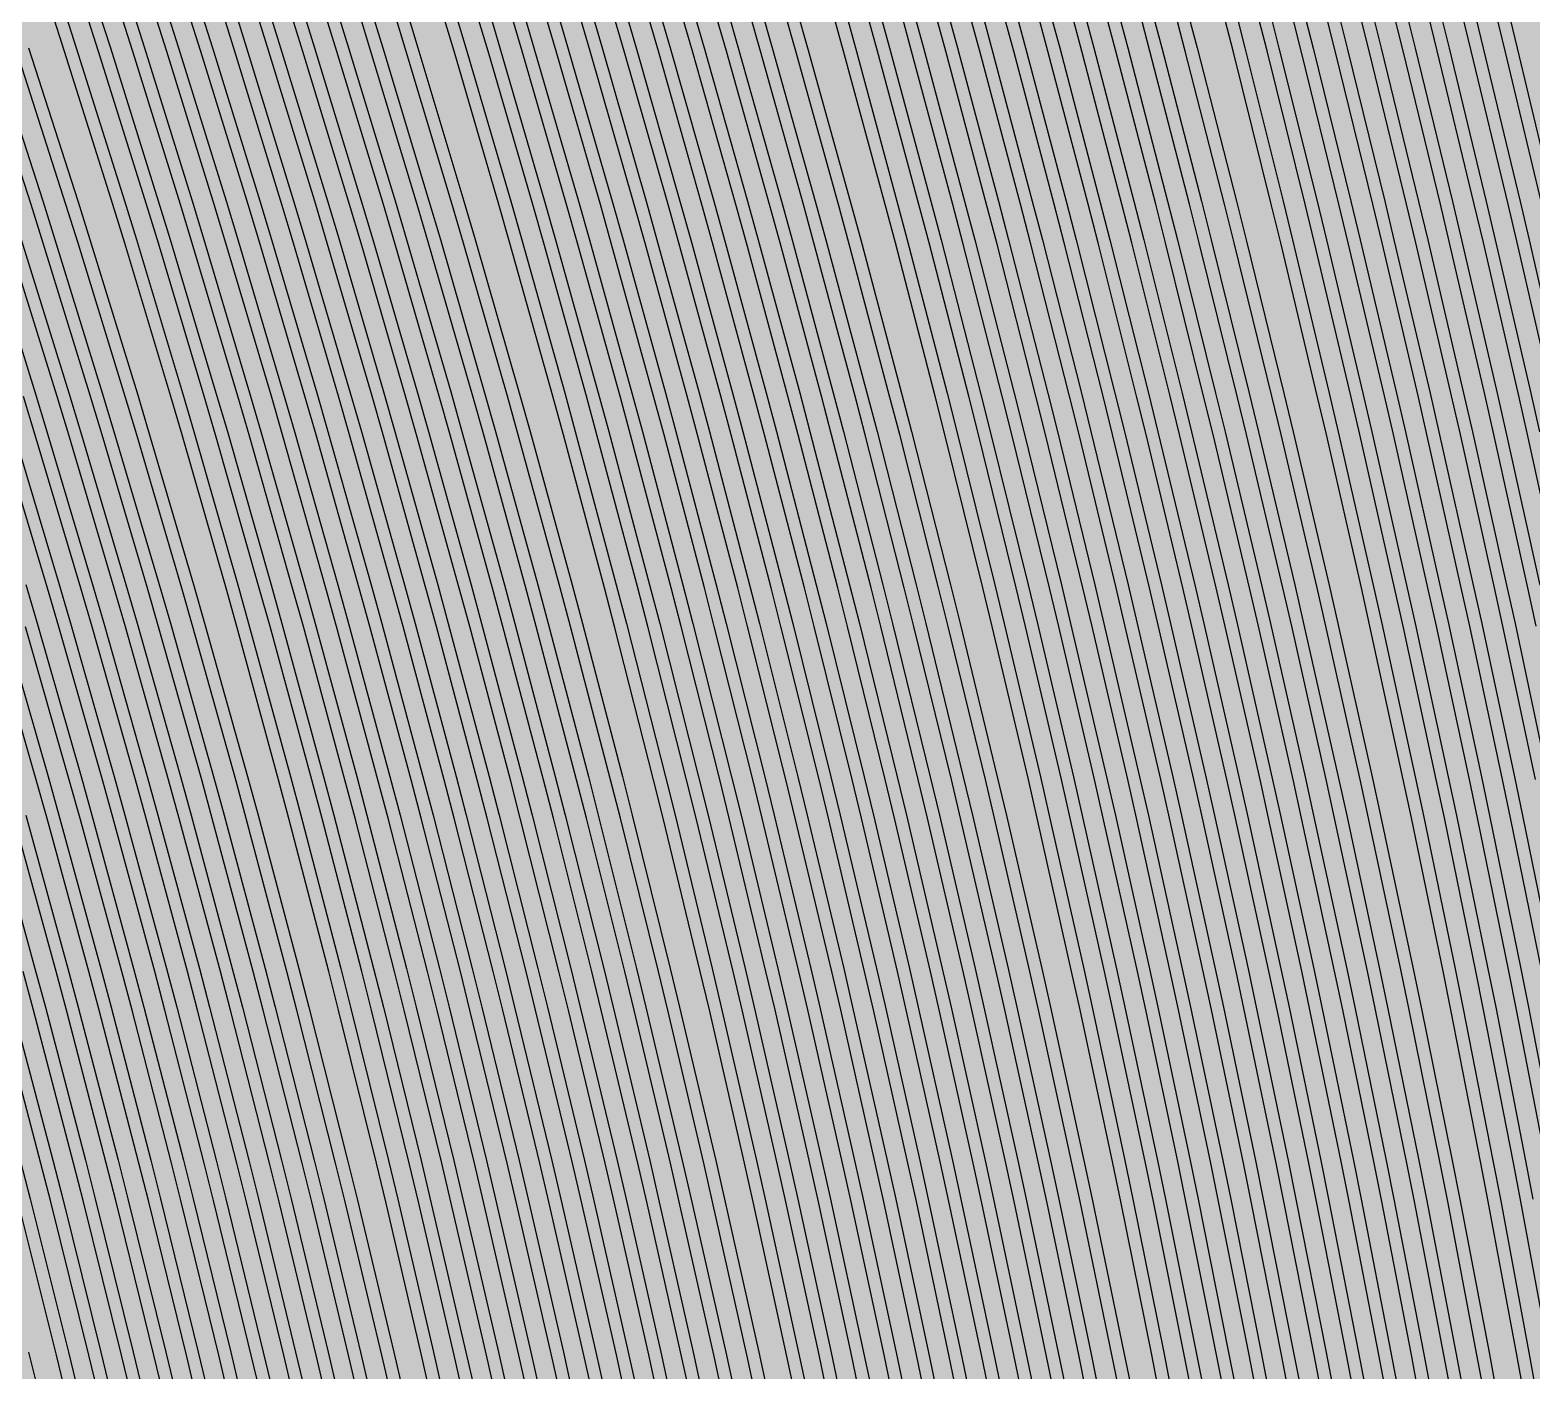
# Model space of a CAD drawing. Header units: metres. Extents: x -7220 to 10980, y -29667 to 1833.
# Drawn here: x 752.5 to 997.2, y -17113.4 to -16895 of the extents above; entities that cross this region are included whole.
import ezdxf

# ---------------------------------------------------------------- set-up
doc = ezdxf.new("R2010")
doc.units = ezdxf.units.M
doc.layers.add('Metal1', color=4, linetype='CONTINUOUS')
doc.layers.add('Polyimide', color=7, linetype='CONTINUOUS')

msp = doc.modelspace()

# ---------------------------------------------------------------- hatches: boundary and pattern name
at = {"layer": 'Polyimide'}
msp.add_hatch(color=7, dxfattribs=at).paths.add_polyline_path([(4099.45, -13861.55), (4142.64, -14152.77), (4214.18, -14438.35), (4313.36, -14715.55), (4439.24, -14981.69), (4590.59, -15234.21), (4765.97, -15470.68), (4963.68, -15688.82), (5181.82, -15886.53), (5418.29, -16061.91), (5670.81, -16213.26), (5936.95, -16339.14), (6214.15, -16438.32), (6499.73, -16509.85), (6790.95, -16553.05), (7085, -16567.5), (9980.38, -16567.5), (10058.79, -16571.35), (10136.45, -16582.87), (10212.6, -16601.95), (10286.52, -16628.4), (10357.49, -16661.96), (10424.83, -16702.32), (10487.89, -16749.09), (10546.06, -16801.81), (10598.78, -16859.98), (10645.55, -16923.04), (10685.91, -16990.38), (10719.48, -17061.35), (10745.93, -17135.27), (10765, -17211.43), (10776.52, -17289.08), (10780.38, -17367.5), (10780.38, -21957.3), (10741.61, -22012.91), (10705.97, -22070.59), (10673.58, -22130.14), (10644.53, -22191.39), (10618.92, -22254.16), (10596.82, -22318.25), (10578.3, -22383.46), (10563.41, -22449.6), (10552.21, -22516.46), (10544.72, -22583.84), (10540.97, -22651.53), (10540.97, -22719.32), (10544.72, -22787.01), (10552.21, -22854.38), (10563.41, -22921.24), (10578.3, -22987.38), (10596.82, -23052.6), (10618.92, -23116.68), (10644.53, -23179.45), (10673.58, -23240.71), (10705.97, -23300.26), (10741.61, -23357.93), (10780.38, -23413.54), (10780.38, -28667.5), (10776.52, -28745.91), (10765, -28823.57), (10745.93, -28899.73), (10719.48, -28973.65), (10685.91, -29044.62), (10645.55, -29111.96), (10598.78, -29175.01), (10546.06, -29233.19), (10487.89, -29285.91), (10424.83, -29332.68), (10357.49, -29373.04), (10286.52, -29406.6), (10212.6, -29433.05), (10136.45, -29452.13), (10058.79, -29463.65), (9980.38, -29467.5), (-6219.63, -29467.5), (-6298.04, -29463.65), (-6375.7, -29452.13), (-6451.85, -29433.05), (-6525.77, -29406.6), (-6596.74, -29373.04), (-6664.08, -29332.68), (-6727.14, -29285.91), (-6785.31, -29233.19), (-6838.03, -29175.01), (-6884.8, -29111.96), (-6925.16, -29044.62), (-6958.73, -28973.65), (-6985.18, -28899.73), (-7004.25, -28823.57), (-7015.77, -28745.91), (-7019.63, -28667.5), (-7019.63, -23426.32), (-6979.36, -23370.07), (-6942.33, -23311.63), (-6908.66, -23251.2), (-6878.45, -23188.96), (-6851.81, -23125.12), (-6828.81, -23059.88), (-6809.53, -22993.44), (-6794.04, -22926.02), (-6782.37, -22857.83), (-6774.57, -22789.09), (-6770.67, -22720.02), (-6770.67, -22650.84), (-6774.57, -22581.77), (-6782.37, -22513.03), (-6794.04, -22444.84), (-6809.53, -22377.42), (-6828.81, -22310.98), (-6851.81, -22245.74), (-6878.45, -22181.89), (-6908.66, -22119.66), (-6942.33, -22059.22), (-6979.36, -22000.79), (-7019.63, -21944.54), (-7019.63, -17367.5), (-7015.77, -17289.08), (-7004.25, -17211.43), (-6985.18, -17135.27), (-6958.73, -17061.35), (-6925.16, -16990.38), (-6884.8, -16923.04), (-6838.03, -16859.98), (-6785.31, -16801.81), (-6727.14, -16749.09), (-6664.08, -16702.32), (-6596.74, -16661.96), (-6525.77, -16628.4), (-6451.85, -16601.95), (-6375.7, -16582.87), (-6298.04, -16571.35), (-6219.63, -16567.5), (-3314, -16567.5), (-3019.95, -16553.05), (-2728.73, -16509.85), (-2443.15, -16438.32), (-2165.95, -16339.14), (-1899.81, -16213.26), (-1647.29, -16061.91), (-1410.82, -15886.53), (-1192.68, -15688.82), (-994.97, -15470.68), (-819.59, -15234.21), (-668.24, -14981.69), (-542.36, -14715.55), (-443.18, -14438.35), (-371.64, -14152.77), (-328.45, -13861.55), (-314, -13567.5), (-314, -13373.48), (-317.45, -13328.11), (-327.72, -13283.78), (-344.58, -13241.52), (-367.63, -13202.3), (-396.35, -13167.01), (-430.08, -13136.47), (-468.03, -13111.38), (-509.35, -13092.32), (-509.35, -13092.32), (-578.18, -13061.27), (-642.2, -13021.24), (-700.26, -12972.96), (-751.3, -12917.31), (-794.39, -12855.3), (-828.74, -12788.06), (-853.73, -12716.8), (-868.91, -12642.84), (-874, -12567.5), (-868.91, -12492.16), (-853.73, -12418.19), (-828.74, -12346.94), (-794.39, -12279.7), (-751.3, -12217.69), (-700.26, -12162.04), (-642.2, -12113.76), (-578.18, -12073.73), (-509.35, -12042.68), (-509.35, -12042.68), (-468.03, -12023.62), (-430.08, -11998.53), (-396.35, -11967.99), (-367.63, -11932.7), (-344.58, -11893.47), (-327.72, -11851.21), (-317.45, -11806.89), (-314, -11761.52), (-314, -11074.31), (-317.45, -11028.94), (-327.72, -10984.62), (-344.58, -10942.36), (-367.63, -10903.13), (-396.35, -10867.84), (-430.08, -10837.3), (-468.03, -10812.21), (-509.35, -10793.16), (-509.35, -10793.16), (-578.18, -10762.1), (-642.2, -10722.07), (-700.26, -10673.8), (-751.3, -10618.15), (-794.39, -10556.13), (-828.74, -10488.89), (-853.73, -10417.64), (-868.91, -10343.67), (-874, -10268.33), (-868.91, -10192.99), (-853.73, -10119.03), (-828.74, -10047.77), (-794.39, -9980.53), (-751.3, -9918.52), (-700.26, -9862.87), (-642.2, -9814.59), (-578.18, -9774.56), (-509.35, -9743.51), (-509.35, -9743.51), (-468.03, -9724.45), (-430.08, -9699.36), (-396.35, -9668.82), (-367.63, -9633.53), (-344.58, -9594.31), (-327.72, -9552.05), (-317.45, -9507.72), (-314, -9462.35), (-314, -8775.14), (-317.45, -8729.78), (-327.72, -8685.45), (-344.58, -8643.19), (-367.63, -8603.96), (-396.35, -8568.68), (-430.08, -8538.14), (-468.03, -8513.05), (-509.35, -8493.99), (-509.35, -8493.99), (-578.18, -8462.94), (-642.2, -8422.91), (-700.26, -8374.63), (-751.3, -8318.98), (-794.39, -8256.97), (-828.74, -8189.73), (-853.73, -8118.47), (-868.91, -8044.5), (-874, -7969.17), (-868.91, -7893.83), (-853.73, -7819.86), (-828.74, -7748.61), (-794.39, -7681.36), (-751.3, -7619.35), (-700.26, -7563.7), (-642.2, -7515.42), (-578.18, -7475.4), (-509.35, -7444.34), (-509.35, -7444.34), (-468.03, -7425.28), (-430.08, -7400.2), (-396.35, -7369.66), (-367.63, -7334.37), (-344.58, -7295.14), (-327.72, -7252.88), (-317.45, -7208.56), (-314, -7163.19), (-314, -6475.98), (-317.45, -6430.61), (-327.72, -6386.29), (-344.58, -6344.02), (-367.63, -6304.8), (-396.35, -6269.51), (-430.08, -6238.97), (-468.03, -6213.88), (-509.35, -6194.82), (-509.35, -6194.82), (-578.18, -6163.77), (-642.2, -6123.74), (-700.26, -6075.46), (-751.3, -6019.81), (-794.39, -5957.8), (-828.74, -5890.56), (-853.73, -5819.31), (-868.91, -5745.34), (-874, -5670), (-868.91, -5594.66), (-853.73, -5520.69), (-828.74, -5449.44), (-794.39, -5382.2), (-751.3, -5320.19), (-700.26, -5264.54), (-642.2, -5216.26), (-578.18, -5176.23), (-509.35, -5145.18), (-509.35, -5145.18), (-468.03, -5126.12), (-430.08, -5101.03), (-396.35, -5070.49), (-367.63, -5035.2), (-344.58, -4995.98), (-327.72, -4953.71), (-317.45, -4909.39), (-314, -4864.02), (-314, 380), (-314, 1532.5), (-269, 1532.5), (-268.78, 1525.63), (-268.1, 1518.79), (-266.98, 1512.02), (-265.42, 1505.32), (-263.43, 1498.75), (-261.01, 1492.32), (-258.17, 1486.06), (-254.93, 1480), (-251.3, 1474.17), (-247.3, 1468.58), (-242.94, 1463.27), (-238.25, 1458.25), (-233.23, 1453.56), (-227.92, 1449.2), (-222.33, 1445.2), (-216.5, 1441.57), (-210.44, 1438.33), (-204.18, 1435.49), (-197.75, 1433.07), (-191.18, 1431.08), (-184.48, 1429.52), (-177.71, 1428.4), (-170.87, 1427.72), (-164, 1427.5), (-157.13, 1427.72), (-150.29, 1428.4), (-143.52, 1429.52), (-136.82, 1431.08), (-130.25, 1433.07), (-123.82, 1435.49), (-117.56, 1438.33), (-111.5, 1441.57), (-105.67, 1445.2), (-100.08, 1449.2), (-94.77, 1453.56), (-89.75, 1458.25), (-85.06, 1463.27), (-80.7, 1468.58), (-76.7, 1474.17), (-73.07, 1480), (-69.83, 1486.06), (-66.99, 1492.32), (-64.57, 1498.75), (-62.58, 1505.32), (-61.02, 1512.02), (-59.9, 1518.79), (-59.22, 1525.63), (-59, 1532.5), (1786, 1532.5), (3835, 1532.5), (3835.21, 1539.04), (3835.86, 1545.55), (3836.92, 1552.01), (3838.41, 1558.38), (3840.31, 1564.64), (3842.61, 1570.77), (3845.31, 1576.73), (3848.4, 1582.5), (3851.85, 1588.06), (3855.66, 1593.38), (3859.82, 1598.43), (3864.29, 1603.21), (3869.07, 1607.68), (3874.12, 1611.84), (3879.44, 1615.65), (3885, 1619.1), (3890.77, 1622.19), (3896.73, 1624.89), (3902.86, 1627.19), (3909.12, 1629.09), (3915.49, 1630.58), (3921.95, 1631.64), (3928.46, 1632.29), (3935, 1632.5), (3941.54, 1632.29), (3948.05, 1631.64), (3954.51, 1630.58), (3960.88, 1629.09), (3967.14, 1627.19), (3973.27, 1624.89), (3979.23, 1622.19), (3985, 1619.1), (3990.56, 1615.65), (3995.88, 1611.84), (4000.93, 1607.68), (4005.71, 1603.21), (4010.18, 1598.43), (4014.34, 1593.38), (4018.15, 1588.06), (4021.6, 1582.5), (4024.69, 1576.73), (4027.39, 1570.77), (4029.69, 1564.64), (4031.59, 1558.38), (4033.08, 1552.01), (4034.14, 1545.55), (4034.79, 1539.04), (4035, 1532.5), (4085, 1532.5), (4085, 380), (4085, 330), (4085, -4864.02), (4088.45, -4909.39), (4098.72, -4953.71), (4115.58, -4995.98), (4138.63, -5035.2), (4167.35, -5070.49), (4201.08, -5101.03), (4239.03, -5126.12), (4280.35, -5145.18), (4280.35, -5145.18), (4349.18, -5176.23), (4413.2, -5216.26), (4471.26, -5264.54), (4522.3, -5320.19), (4565.39, -5382.2), (4599.74, -5449.44), (4624.73, -5520.69), (4639.91, -5594.66), (4645, -5670), (4639.91, -5745.34), (4624.73, -5819.31), (4599.74, -5890.56), (4565.39, -5957.8), (4522.3, -6019.81), (4471.26, -6075.46), (4413.2, -6123.74), (4349.18, -6163.77), (4280.35, -6194.82), (4239.03, -6213.88), (4201.08, -6238.97), (4167.35, -6269.51), (4138.63, -6304.8), (4115.58, -6344.02), (4098.72, -6386.29), (4088.45, -6430.61), (4085, -6475.98), (4085, -13567.5), (4099.45, -13861.55)])

# ---------------------------------------------------------------- linework, layer by layer
at = {"layer": 'Metal1'}
for points in [[(910.14, -16735.42), (912.1, -16741.71), (919.71, -16766.67), (921.59, -16772.96), (928.92, -16797.92), (930.73, -16804.21), (937.77, -16829.17), (939.51, -16835.46), (946.26, -16860.42), (947.93, -16866.71), (954.41, -16891.67), (956.01, -16897.96), (962.22, -16922.92), (963.75, -16929.21), (969.68, -16954.17), (971.14, -16960.45), (976.81, -16985.42), (978.2, -16991.7), (983.6, -17016.67), (984.93, -17022.95), (990.06, -17047.92), (991.32, -17054.2), (996.2, -17079.18), (997.39, -17085.45)], [(915.94, -16735.42), (917.89, -16741.71), (925.46, -16766.67), (927.33, -16772.96), (934.62, -16797.92), (936.42, -16804.21), (943.42, -16829.17), (945.14, -16835.46), (951.87, -16860.42), (953.52, -16866.71), (959.97, -16891.67), (961.56, -16897.96), (967.73, -16922.92), (969.25, -16929.21), (975.15, -16954.17), (976.6, -16960.46), (982.24, -16985.42), (983.62, -16991.7), (988.99, -17016.68), (990.31, -17022.95), (995.42, -17047.93), (996.67, -17054.2), (1001.52, -17079.18)], [(921.75, -16735.42), (923.68, -16741.71), (931.21, -16766.67), (933.07, -16772.96), (940.31, -16797.92), (942.1, -16804.21), (949.06, -16829.17), (950.78, -16835.46), (957.47, -16860.42), (959.11, -16866.71), (965.52, -16891.67), (967.1, -16897.96), (973.24, -16922.92), (974.75, -16929.21), (980.62, -16954.17), (982.06, -16960.46), (987.67, -16985.43), (989.04, -16991.71), (994.39, -17016.68), (995.7, -17022.95), (1000.78, -17047.93)], [(927.55, -16735.42), (929.47, -16741.71), (936.96, -16766.67), (938.81, -16772.96), (946.01, -16797.92), (947.79, -16804.21), (954.71, -16829.17), (956.42, -16835.46), (963.07, -16860.42), (964.71, -16866.71), (971.08, -16891.67), (972.65, -16897.96), (978.75, -16922.93), (980.25, -16929.21), (986.09, -16954.18), (987.53, -16960.46), (993.1, -16985.43), (994.47, -16991.71), (999.78, -17016.68)], [(933.35, -16735.42), (935.26, -16741.71), (942.71, -16766.67), (944.55, -16772.96), (951.71, -16797.92), (953.48, -16804.21), (960.36, -16829.17), (962.06, -16835.46), (968.67, -16860.42), (970.3, -16866.71), (976.63, -16891.68), (978.2, -16897.96), (984.26, -16922.93), (985.76, -16929.21), (991.56, -16954.18), (992.99, -16960.46), (998.53, -16985.43)], [(939.15, -16735.42), (941.06, -16741.71), (948.46, -16766.67), (950.29, -16772.96), (957.41, -16797.92), (959.16, -16804.21), (966.01, -16829.18), (967.7, -16835.46), (974.27, -16860.43), (975.89, -16866.71), (982.19, -16891.68), (983.74, -16897.96), (989.78, -16922.93), (991.26, -16929.21), (997.03, -16954.18), (998.45, -16960.46)], [(944.96, -16735.42), (946.85, -16741.72), (954.2, -16766.68), (956.02, -16772.96), (963.1, -16797.93), (964.85, -16804.21), (971.66, -16829.18), (973.34, -16835.46), (979.87, -16860.43), (981.48, -16866.71), (987.74, -16891.68), (989.29, -16897.96), (995.29, -16922.93), (996.76, -16929.21), (1002.5, -16954.18)], [(950.76, -16735.43), (952.64, -16741.72), (959.95, -16766.68), (961.76, -16772.97), (968.8, -16797.93), (970.54, -16804.22), (977.3, -16829.18), (978.97, -16835.46), (985.47, -16860.43), (987.07, -16866.71), (993.3, -16891.68), (994.83, -16897.96), (1000.8, -16922.93)], [(999.56, -17079.55), (994.71, -17054.59), (993.46, -17048.32), (988.35, -17023.36), (987.04, -17017.09), (981.67, -16992.13), (980.29, -16985.86), (974.65, -16960.9), (973.2, -16954.63), (967.3, -16929.67), (965.79, -16923.4), (959.62, -16898.44), (958.03, -16892.17), (951.59, -16867.21), (949.93, -16860.94), (943.21, -16835.98), (941.49, -16829.71), (934.49, -16804.75), (932.69, -16798.47), (925.41, -16773.52), (923.54, -16767.24), (915.98, -16742.3), (914.04, -16736.01)], [(998.82, -17048.32), (993.74, -17023.36), (992.43, -17017.09), (987.09, -16992.13), (985.72, -16985.86), (980.11, -16960.9), (978.67, -16954.63), (972.81, -16929.67), (971.3, -16923.4), (965.16, -16898.44), (963.59, -16892.17), (957.18, -16867.21), (955.53, -16860.93), (948.85, -16835.98), (947.14, -16829.7), (940.18, -16804.75), (938.39, -16798.47), (931.15, -16773.52), (929.29, -16767.24), (921.77, -16742.29), (919.84, -16736.01)], [(997.82, -17017.09), (992.51, -16992.13), (991.15, -16985.86), (985.57, -16960.9), (984.14, -16954.63), (978.31, -16929.67), (976.81, -16923.4), (970.71, -16898.44), (969.14, -16892.16), (962.77, -16867.21), (961.13, -16860.93), (954.49, -16835.98), (952.78, -16829.7), (945.86, -16804.75), (944.09, -16798.47), (936.89, -16773.52), (935.04, -16767.24), (927.56, -16742.29), (925.64, -16736.01)], [(997.93, -16992.13), (996.57, -16985.86), (991.04, -16960.9), (989.61, -16954.63), (983.81, -16929.67), (982.32, -16923.39), (976.25, -16898.44), (974.69, -16892.16), (968.36, -16867.21), (966.73, -16860.93), (960.13, -16835.98), (958.43, -16829.7), (951.55, -16804.75), (949.78, -16798.47), (942.63, -16773.52), (940.79, -16767.24), (933.35, -16742.29), (931.44, -16736.01)], [(1002, -16985.86), (996.5, -16960.89), (995.08, -16954.62), (989.31, -16929.66), (987.83, -16923.39), (981.8, -16898.44), (980.25, -16892.16), (973.95, -16867.21), (972.33, -16860.93), (965.76, -16835.98), (964.08, -16829.7), (957.24, -16804.75), (955.48, -16798.47), (948.36, -16773.52), (946.54, -16767.24), (939.14, -16742.29), (937.24, -16736.01)], [(1000.55, -16954.62), (994.82, -16929.66), (993.34, -16923.39), (987.34, -16898.43), (985.8, -16892.16), (979.54, -16867.2), (977.93, -16860.93), (971.4, -16835.97), (969.73, -16829.7), (962.92, -16804.74), (961.18, -16798.47), (954.1, -16773.52), (952.28, -16767.24), (944.93, -16742.29), (943.04, -16736)], [(998.85, -16923.39), (992.89, -16898.43), (991.36, -16892.16), (985.13, -16867.2), (983.53, -16860.93), (977.04, -16835.97), (975.37, -16829.7), (968.61, -16804.74), (966.87, -16798.47), (959.84, -16773.51), (958.03, -16767.23), (950.72, -16742.28), (948.84, -16736)], [(854.72, -17117.1), (853.33, -17110.82), (847.68, -17085.87), (846.21, -17079.59), (840.24, -17054.64), (838.7, -17048.37), (832.4, -17023.42), (830.78, -17017.14), (824.16, -16992.19), (822.45, -16985.91), (815.51, -16960.96), (813.72, -16954.68), (806.45, -16929.74), (804.58, -16923.45), (796.98, -16898.51), (795.02, -16892.22), (787.08, -16867.28), (785.03, -16860.99), (776.76, -16836.05), (774.62, -16829.76), (766, -16804.83), (763.78, -16798.53), (754.81, -16773.6), (752.5, -16767.3)], [(745.22, -16772.92), (754.27, -16797.86), (756.52, -16804.17), (765.22, -16829.11), (767.38, -16835.42), (775.73, -16860.36), (777.8, -16866.67), (785.81, -16891.62), (787.8, -16897.92), (795.47, -16922.87), (797.37, -16929.17), (804.7, -16954.12), (806.51, -16960.42), (813.52, -16985.37), (815.25, -16991.67), (821.93, -17016.63), (823.57, -17022.92), (829.92, -17047.88), (831.48, -17054.17), (837.52, -17079.13), (838.99, -17085.42), (844.71, -17110.39), (846.11, -17116.67)], [(849.43, -17117.1), (848.05, -17110.82), (842.36, -17085.87), (840.89, -17079.6), (834.89, -17054.65), (833.34, -17048.37), (827.02, -17023.42), (825.39, -17017.14), (818.74, -16992.19), (817.02, -16985.91), (810.05, -16960.96), (808.25, -16954.68), (800.95, -16929.74), (799.07, -16923.45), (791.43, -16898.51), (789.46, -16892.22), (781.49, -16867.28), (779.43, -16860.99), (771.12, -16836.06), (768.98, -16829.76), (760.32, -16804.83), (758.09, -16798.53), (749.07, -16773.6)], [(750.95, -16772.92), (759.97, -16797.86), (762.2, -16804.17), (770.87, -16829.11), (773.01, -16835.42), (781.33, -16860.37), (783.39, -16866.67), (791.37, -16891.62), (793.34, -16897.92), (800.98, -16922.87), (802.87, -16929.17), (810.17, -16954.12), (811.98, -16960.42), (818.95, -16985.38), (820.67, -16991.67), (827.32, -17016.63), (828.95, -17022.92), (835.28, -17047.88), (836.83, -17054.17), (842.84, -17079.13), (844.31, -17085.42), (850, -17110.39), (851.39, -17116.67)], [(844.15, -17117.1), (842.76, -17110.83), (837.05, -17085.87), (835.57, -17079.6), (829.54, -17054.65), (827.98, -17048.37), (821.63, -17023.42), (819.99, -17017.14), (813.32, -16992.19), (811.59, -16985.91), (804.59, -16960.97), (802.78, -16954.68), (795.45, -16929.74), (793.56, -16923.45), (785.89, -16898.51), (783.91, -16892.22), (775.9, -16867.29), (773.83, -16860.99), (765.48, -16836.06), (763.33, -16829.76), (754.63, -16804.83), (752.39, -16798.53)], [(745.14, -16804.17), (753.92, -16829.11), (756.1, -16835.42), (764.53, -16860.36), (766.62, -16866.67), (774.7, -16891.61), (776.7, -16897.92), (784.45, -16922.87), (786.36, -16929.17), (793.76, -16954.12), (795.59, -16960.42), (802.66, -16985.37), (804.4, -16991.67), (811.14, -17016.63), (812.8, -17022.92), (819.21, -17047.88), (820.79, -17054.17), (826.87, -17079.13), (828.36, -17085.42), (834.13, -17110.38), (835.54, -17116.67)], [(838.87, -17117.1), (837.47, -17110.83), (831.73, -17085.87), (830.25, -17079.6), (824.19, -17054.65), (822.63, -17048.37), (816.25, -17023.42), (814.6, -17017.14), (807.9, -16992.19), (806.17, -16985.91), (799.13, -16960.97), (797.31, -16954.68), (789.95, -16929.74), (788.05, -16923.45), (780.34, -16898.51), (778.35, -16892.22), (770.31, -16867.29), (768.23, -16860.99), (759.84, -16836.06), (757.68, -16829.77), (748.94, -16804.83)], [(750.83, -16804.17), (759.57, -16829.11), (761.74, -16835.42), (770.13, -16860.36), (772.21, -16866.67), (780.26, -16891.62), (782.25, -16897.92), (789.96, -16922.87), (791.86, -16929.17), (799.23, -16954.12), (801.05, -16960.42), (808.09, -16985.37), (809.83, -16991.67), (816.53, -17016.63), (818.18, -17022.92), (824.57, -17047.88), (826.13, -17054.17), (832.19, -17079.13), (833.68, -17085.42), (839.42, -17110.38), (840.82, -17116.67)], [(833.59, -17117.1), (832.18, -17110.83), (826.42, -17085.88), (824.93, -17079.6), (818.84, -17054.65), (817.27, -17048.37), (810.86, -17023.42), (809.21, -17017.14), (802.47, -16992.2), (800.74, -16985.91), (793.67, -16960.97), (791.85, -16954.68), (784.44, -16929.74), (782.54, -16923.45), (774.8, -16898.52), (772.8, -16892.22), (764.72, -16867.29), (762.63, -16861), (754.21, -16836.06), (752.03, -16829.77)], [(744.82, -16835.41), (753.33, -16860.36), (755.44, -16866.66), (763.59, -16891.61), (765.61, -16897.91), (773.42, -16922.86), (775.35, -16929.17), (782.82, -16954.12), (784.67, -16960.42), (791.8, -16985.37), (793.56, -16991.67), (800.36, -17016.62), (802.03, -17022.92), (808.5, -17047.88), (810.09, -17054.17), (816.23, -17079.13), (817.73, -17085.42), (823.55, -17110.38), (824.97, -17116.67)], [(750.46, -16835.41), (758.93, -16860.36), (761.03, -16866.67), (769.15, -16891.61), (771.16, -16897.92), (778.94, -16922.87), (780.86, -16929.17), (788.29, -16954.12), (790.13, -16960.42), (797.23, -16985.37), (798.98, -16991.67), (805.75, -17016.62), (807.42, -17022.92), (813.85, -17047.88), (815.44, -17054.17), (821.55, -17079.13), (823.05, -17085.42), (828.84, -17110.38), (830.26, -17116.67)], [(828.3, -17117.1), (826.89, -17110.83), (821.1, -17085.88), (819.61, -17079.6), (813.5, -17054.65), (811.92, -17048.37), (805.48, -17023.42), (803.82, -17017.14), (797.05, -16992.2), (795.31, -16985.91), (788.21, -16960.97), (786.38, -16954.68), (778.94, -16929.74), (777.02, -16923.45), (769.25, -16898.52), (767.25, -16892.23), (759.13, -16867.29), (757.03, -16861), (748.57, -16836.06)], [(823.02, -17117.11), (821.6, -17110.83), (815.79, -17085.88), (814.28, -17079.6), (808.15, -17054.65), (806.56, -17048.37), (800.1, -17023.43), (798.43, -17017.14), (791.63, -16992.2), (789.88, -16985.91), (782.75, -16960.97), (780.91, -16954.68), (773.44, -16929.75), (771.51, -16923.46), (763.7, -16898.52), (761.69, -16892.23), (753.54, -16867.29), (751.43, -16861)], [(817.74, -17117.11), (816.31, -17110.83), (810.47, -17085.88), (808.96, -17079.6), (802.8, -17054.65), (801.2, -17048.37), (794.71, -17023.43), (793.03, -17017.14), (786.21, -16992.2), (784.45, -16985.92), (777.29, -16960.97), (775.44, -16954.69), (767.94, -16929.75), (766, -16923.46), (758.16, -16898.52), (756.14, -16892.23), (747.95, -16867.29)], [(749.84, -16866.66), (758.04, -16891.61), (760.06, -16897.91), (767.91, -16922.86), (769.85, -16929.16), (777.35, -16954.12), (779.21, -16960.42), (786.37, -16985.37), (788.14, -16991.67), (794.97, -17016.62), (796.65, -17022.92), (803.14, -17047.87), (804.74, -17054.17), (810.91, -17079.13), (812.42, -17085.42), (818.26, -17110.38), (819.69, -17116.67)], [(796.93, -16891.62), (798.89, -16897.92), (806.49, -16922.87), (808.37, -16929.17), (815.64, -16954.12), (817.44, -16960.42), (824.38, -16985.38), (826.09, -16991.67), (832.71, -17016.63), (834.34, -17022.92), (840.64, -17047.88), (842.18, -17054.17), (848.16, -17079.13), (849.63, -17085.42), (855.29, -17110.39), (856.67, -17116.67)], [(802.48, -16891.62), (804.43, -16897.92), (812.01, -16922.87), (813.87, -16929.17), (821.11, -16954.13), (822.9, -16960.42), (829.81, -16985.38), (831.52, -16991.67), (838.1, -17016.63), (839.72, -17022.92), (845.99, -17047.88), (847.53, -17054.17), (853.48, -17079.14), (854.94, -17085.42), (860.58, -17110.39), (861.95, -17116.67)], [(808.04, -16891.62), (809.98, -16897.92), (817.52, -16922.87), (819.38, -16929.17), (826.58, -16954.13), (828.36, -16960.42), (835.24, -16985.38), (836.94, -16991.67), (843.5, -17016.63), (845.11, -17022.92), (851.35, -17047.88), (852.88, -17054.17), (858.8, -17079.14), (860.26, -17085.42), (865.87, -17110.39), (867.24, -17116.67)], [(813.8, -16891.62), (815.73, -16897.92), (823.22, -16922.88), (825.07, -16929.17), (832.23, -16954.13), (834, -16960.42), (840.83, -16985.38), (842.52, -16991.67), (849.04, -17016.63), (850.64, -17022.92), (856.84, -17047.89), (858.36, -17054.17), (864.25, -17079.14), (865.69, -17085.43), (871.26, -17110.39), (872.63, -17116.68)], [(821.65, -16891.63), (823.53, -16897.93), (830.84, -16922.88), (832.65, -16929.18), (839.64, -16954.13), (841.36, -16960.43), (848.04, -16985.39), (849.68, -16991.68), (856.05, -17016.64), (857.61, -17022.93), (863.66, -17047.89), (865.15, -17054.18), (870.9, -17079.14), (872.3, -17085.43), (877.75, -17110.4), (879.08, -17116.68)], [(827.2, -16891.63), (829.08, -16897.93), (836.36, -16922.88), (838.15, -16929.18), (845.11, -16954.14), (846.83, -16960.43), (853.47, -16985.39), (855.11, -16991.68), (861.44, -17016.64), (863, -17022.93), (869.02, -17047.89), (870.5, -17054.18), (876.22, -17079.14), (877.62, -17085.43), (883.04, -17110.4), (884.36, -17116.68)], [(832.76, -16891.63), (834.62, -16897.93), (841.87, -16922.88), (843.65, -16929.18), (850.58, -16954.14), (852.29, -16960.43), (858.9, -16985.39), (860.53, -16991.68), (866.83, -17016.64), (868.38, -17022.93), (874.38, -17047.89), (875.85, -17054.18), (881.54, -17079.15), (882.94, -17085.43), (888.33, -17110.4), (889.65, -17116.68)], [(838.31, -16891.63), (840.17, -16897.93), (847.38, -16922.89), (849.16, -16929.18), (856.05, -16954.14), (857.75, -16960.43), (864.33, -16985.39), (865.95, -16991.68), (872.22, -17016.64), (873.77, -17022.93), (879.73, -17047.89), (881.2, -17054.18), (886.86, -17079.15), (888.25, -17085.43), (893.62, -17110.4), (894.93, -17116.68)], [(843.87, -16891.63), (845.72, -16897.93), (852.89, -16922.89), (854.66, -16929.18), (861.52, -16954.14), (863.21, -16960.43), (869.76, -16985.39), (871.37, -16991.68), (877.62, -17016.64), (879.15, -17022.93), (885.09, -17047.9), (886.55, -17054.18), (892.18, -17079.15), (893.57, -17085.43), (898.91, -17110.4), (900.21, -17116.68)], [(849.42, -16891.64), (851.26, -16897.93), (858.4, -16922.89), (860.16, -16929.18), (866.99, -16954.14), (868.67, -16960.43), (875.19, -16985.39), (876.79, -16991.68), (883.01, -17016.64), (884.53, -17022.93), (890.45, -17047.9), (891.9, -17054.18), (897.51, -17079.15), (898.88, -17085.43), (904.19, -17110.4), (905.49, -17116.68)], [(854.98, -16891.64), (856.81, -16897.93), (863.91, -16922.89), (865.67, -16929.18), (872.46, -16954.14), (874.13, -16960.43), (880.62, -16985.39), (882.22, -16991.68), (888.4, -17016.65), (889.92, -17022.93), (895.8, -17047.9), (897.24, -17054.18), (902.83, -17079.15), (904.2, -17085.43), (909.48, -17110.4), (910.78, -17116.68)], [(860.53, -16891.64), (862.35, -16897.93), (869.43, -16922.89), (871.17, -16929.18), (877.93, -16954.14), (879.6, -16960.43), (886.05, -16985.39), (887.64, -16991.68), (893.79, -17016.65), (895.3, -17022.93), (901.16, -17047.9), (902.59, -17054.18), (908.15, -17079.15), (909.51, -17085.43), (914.77, -17110.4), (916.06, -17116.68)], [(866.09, -16891.64), (867.9, -16897.93), (874.94, -16922.89), (876.67, -16929.18), (883.4, -16954.14), (885.06, -16960.43), (891.48, -16985.4), (893.06, -16991.68), (899.19, -17016.65), (900.69, -17022.93), (906.51, -17047.9), (907.94, -17054.18), (913.47, -17079.15), (914.83, -17085.43), (920.06, -17110.4), (921.34, -17116.68)], [(871.64, -16891.64), (873.45, -16897.93), (880.45, -16922.89), (882.18, -16929.18), (888.87, -16954.14), (890.52, -16960.43), (896.91, -16985.4), (898.48, -16991.68), (904.58, -17016.65), (906.07, -17022.93), (911.87, -17047.9), (913.29, -17054.18), (918.79, -17079.15), (920.14, -17085.43), (925.35, -17110.4), (926.63, -17116.69)], [(877.41, -16891.64), (879.2, -16897.94), (886.15, -16922.89), (887.87, -16929.19), (894.52, -16954.15), (896.15, -16960.44), (902.5, -16985.4), (904.07, -16991.69), (910.12, -17016.65), (911.6, -17022.94), (917.36, -17047.9), (918.77, -17054.19), (924.24, -17079.15), (925.58, -17085.44), (930.75, -17110.41), (932.02, -17116.69)], [(885.25, -16891.65), (887, -16897.94), (893.77, -16922.9), (895.44, -16929.19), (901.93, -16954.15), (903.52, -16960.44), (909.71, -16985.4), (911.23, -16991.69), (917.13, -17016.66), (918.58, -17022.94), (924.19, -17047.91), (925.56, -17054.19), (930.89, -17079.16), (932.19, -17085.44), (937.24, -17110.41), (938.47, -17116.69)], [(890.81, -16891.65), (892.54, -16897.94), (899.29, -16922.9), (900.95, -16929.19), (907.4, -16954.15), (908.98, -16960.44), (915.14, -16985.41), (916.65, -16991.69), (922.52, -17016.66), (923.96, -17022.94), (929.54, -17047.91), (930.91, -17054.19), (936.21, -17079.16), (937.51, -17085.44), (942.52, -17110.41), (943.75, -17116.69)], [(896.36, -16891.65), (898.09, -16897.94), (904.8, -16922.9), (906.45, -16929.19), (912.87, -16954.15), (914.44, -16960.44), (920.57, -16985.41), (922.07, -16991.69), (927.91, -17016.66), (929.35, -17022.94), (934.9, -17047.91), (936.26, -17054.19), (941.53, -17079.16), (942.82, -17085.44), (947.81, -17110.41), (949.03, -17116.69)], [(901.92, -16891.65), (903.64, -16897.94), (910.31, -16922.9), (911.95, -16929.19), (918.34, -16954.16), (919.91, -16960.44), (926, -16985.41), (927.5, -16991.69), (933.3, -17016.66), (934.73, -17022.94), (940.25, -17047.91), (941.61, -17054.19), (946.85, -17079.16), (948.14, -17085.44), (953.1, -17110.41), (954.32, -17116.69)], [(907.47, -16891.65), (909.18, -16897.94), (915.82, -16922.91), (917.46, -16929.19), (923.81, -16954.16), (925.37, -16960.44), (931.43, -16985.41), (932.92, -16991.69), (938.7, -17016.66), (940.12, -17022.94), (945.61, -17047.91), (946.96, -17054.19), (952.18, -17079.16), (953.45, -17085.44), (958.39, -17110.41), (959.6, -17116.69)], [(962.92, -17117.06), (961.72, -17110.8), (956.81, -17085.83), (955.54, -17079.57), (950.35, -17054.61), (949.01, -17048.34), (943.55, -17023.38), (942.14, -17017.1), (936.39, -16992.15), (934.91, -16985.87), (928.89, -16960.92), (927.34, -16954.64), (921.02, -16929.69), (919.4, -16923.41), (912.8, -16898.46), (911.1, -16892.18)], [(913.03, -16891.66), (914.73, -16897.95), (921.33, -16922.91), (922.96, -16929.19), (929.28, -16954.16), (930.83, -16960.44), (936.86, -16985.41), (938.34, -16991.69), (944.09, -17016.66), (945.5, -17022.94), (950.97, -17047.91), (952.31, -17054.19), (957.5, -17079.16), (958.77, -17085.44), (963.68, -17110.42), (964.88, -17116.69)], [(968.2, -17117.06), (967.01, -17110.8), (962.12, -17085.83), (960.86, -17079.56), (955.7, -17054.6), (954.37, -17048.33), (948.93, -17023.38), (947.53, -17017.1), (941.82, -16992.15), (940.34, -16985.87), (934.35, -16960.92), (932.81, -16954.64), (926.53, -16929.69), (924.91, -16923.41), (918.34, -16898.46), (916.65, -16892.18)], [(918.58, -16891.66), (920.28, -16897.95), (926.84, -16922.91), (928.46, -16929.2), (934.75, -16954.16), (936.29, -16960.45), (942.29, -16985.41), (943.76, -16991.69), (949.48, -17016.66), (950.88, -17022.94), (956.32, -17047.91), (957.66, -17054.19), (962.82, -17079.16), (964.08, -17085.44), (968.97, -17110.42), (970.17, -17116.69)], [(973.48, -17117.06), (972.3, -17110.79), (967.44, -17085.83), (966.18, -17079.56), (961.05, -17054.6), (959.72, -17048.33), (954.32, -17023.37), (952.92, -17017.1), (947.24, -16992.15), (945.77, -16985.87), (939.81, -16960.92), (938.27, -16954.64), (932.03, -16929.69), (930.42, -16923.41), (923.89, -16898.46), (922.21, -16892.18)], [(924.14, -16891.66), (925.82, -16897.95), (932.36, -16922.91), (933.97, -16929.2), (940.22, -16954.16), (941.75, -16960.45), (947.72, -16985.41), (949.19, -16991.7), (954.87, -17016.66), (956.27, -17022.95), (961.68, -17047.91), (963.01, -17054.2), (968.14, -17079.17), (969.4, -17085.44), (974.26, -17110.42), (975.45, -17116.69)], [(978.77, -17117.06), (977.59, -17110.79), (972.75, -17085.83), (971.5, -17079.56), (966.4, -17054.6), (965.08, -17048.33), (959.7, -17023.37), (958.31, -17017.1), (952.66, -16992.14), (951.2, -16985.87), (945.27, -16960.91), (943.74, -16954.64), (937.53, -16929.69), (935.93, -16923.41), (929.43, -16898.46), (927.76, -16892.18)], [(929.69, -16891.66), (931.37, -16897.95), (937.87, -16922.91), (939.47, -16929.2), (945.69, -16954.16), (947.22, -16960.45), (953.15, -16985.41), (954.61, -16991.7), (960.27, -17016.66), (961.65, -17022.95), (967.04, -17047.92), (968.35, -17054.2), (973.46, -17079.17), (974.71, -17085.45), (979.55, -17110.42), (980.73, -17116.7)], [(984.05, -17117.06), (982.88, -17110.79), (978.07, -17085.83), (976.82, -17079.56), (971.75, -17054.6), (970.44, -17048.33), (965.08, -17023.37), (963.71, -17017.1), (958.08, -16992.14), (956.63, -16985.87), (950.73, -16960.91), (949.21, -16954.64), (943.03, -16929.68), (941.44, -16923.41), (934.98, -16898.46), (933.32, -16892.18)], [(935.25, -16891.66), (936.91, -16897.95), (943.38, -16922.91), (944.97, -16929.2), (951.16, -16954.16), (952.68, -16960.45), (958.58, -16985.41), (960.03, -16991.7), (965.66, -17016.67), (967.04, -17022.95), (972.39, -17047.92), (973.7, -17054.2), (978.79, -17079.17), (980.03, -17085.45), (984.84, -17110.42), (986.02, -17116.7)], [(989.44, -17117.06), (988.27, -17110.79), (983.5, -17085.83), (982.27, -17079.56), (977.22, -17054.6), (975.92, -17048.33), (970.61, -17023.37), (969.24, -17017.1), (963.66, -16992.14), (962.22, -16985.87), (956.37, -16960.91), (954.86, -16954.64), (948.72, -16929.68), (947.15, -16923.41), (940.73, -16898.45), (939.08, -16892.18)], [(941.01, -16891.66), (942.66, -16897.95), (949.08, -16922.91), (950.66, -16929.2), (956.8, -16954.16), (958.31, -16960.45), (964.17, -16985.42), (965.61, -16991.7), (971.2, -17016.67), (972.57, -17022.95), (977.88, -17047.92), (979.18, -17054.2), (984.23, -17079.17), (985.46, -17085.45), (990.24, -17110.42), (991.41, -17116.7)], [(995.89, -17117.05), (994.76, -17110.79), (990.11, -17085.82), (988.91, -17079.56), (984.01, -17054.59), (982.75, -17048.32), (977.58, -17023.36), (976.25, -17017.09), (970.82, -16992.13), (969.43, -16985.86), (963.73, -16960.9), (962.26, -16954.63), (956.3, -16929.67), (954.76, -16923.4), (948.53, -16898.44), (946.92, -16892.17)], [(948.86, -16891.67), (950.46, -16897.95), (956.71, -16922.92), (958.24, -16929.2), (964.21, -16954.17), (965.68, -16960.45), (971.38, -16985.42), (972.78, -16991.7), (978.21, -17016.67), (979.54, -17022.95), (984.71, -17047.92), (985.97, -17054.2), (990.88, -17079.17), (992.08, -17085.45), (996.72, -17110.43), (997.86, -17116.7)], [(1000.04, -17110.79), (995.43, -17085.82), (994.24, -17079.55), (989.36, -17054.59), (988.1, -17048.32), (982.97, -17023.36), (981.64, -17017.09), (976.25, -16992.13), (974.86, -16985.86), (969.19, -16960.9), (967.73, -16954.63), (961.8, -16929.67), (960.28, -16923.4), (954.07, -16898.44), (952.48, -16892.17)], [(860, -17117.1), (858.62, -17110.82), (852.99, -17085.87), (851.53, -17079.59), (845.59, -17054.64), (844.05, -17048.36), (837.79, -17023.42), (836.17, -17017.14), (829.58, -16992.19), (827.88, -16985.91), (820.97, -16960.96), (819.19, -16954.68), (811.96, -16929.73), (810.09, -16923.45), (802.52, -16898.51), (800.57, -16892.22)], [(865.28, -17117.1), (863.91, -17110.82), (858.31, -17085.87), (856.86, -17079.59), (850.94, -17054.64), (849.41, -17048.36), (843.17, -17023.41), (841.56, -17017.13), (835, -16992.19), (833.31, -16985.9), (826.44, -16960.96), (824.66, -16954.68), (817.46, -16929.73), (815.6, -16923.45), (808.07, -16898.51), (806.13, -16892.22)], [(870.67, -17117.09), (869.31, -17110.82), (863.74, -17085.87), (862.3, -17079.59), (856.42, -17054.64), (854.9, -17048.36), (848.7, -17023.41), (847.1, -17017.13), (840.58, -16992.18), (838.9, -16985.9), (832.07, -16960.96), (830.31, -16954.67), (823.15, -16929.73), (821.3, -16923.44), (813.82, -16898.5), (811.89, -16892.22)], [(877.12, -17117.09), (875.79, -17110.82), (870.35, -17085.86), (868.95, -17079.59), (863.2, -17054.63), (861.72, -17048.36), (855.67, -17023.41), (854.11, -17017.13), (847.75, -16992.18), (846.11, -16985.9), (839.43, -16960.95), (837.71, -16954.67), (830.72, -16929.72), (828.92, -16923.44), (821.61, -16898.49), (819.73, -16892.21)], [(882.4, -17117.09), (881.08, -17110.81), (875.67, -17085.86), (874.27, -17079.59), (868.55, -17054.63), (867.07, -17048.36), (861.05, -17023.4), (859.5, -17017.13), (853.17, -16992.18), (851.54, -16985.9), (844.89, -16960.95), (843.18, -16954.67), (836.23, -16929.72), (834.43, -16923.44), (827.16, -16898.49), (825.29, -16892.21)], [(887.69, -17117.09), (886.37, -17110.81), (880.98, -17085.86), (879.59, -17079.58), (873.9, -17054.63), (872.43, -17048.35), (866.44, -17023.4), (864.89, -17017.12), (858.59, -16992.17), (856.97, -16985.9), (850.36, -16960.95), (848.65, -16954.67), (841.73, -16929.72), (839.94, -16923.44), (832.7, -16898.49), (830.84, -16892.21)], [(892.97, -17117.08), (891.66, -17110.81), (886.3, -17085.86), (884.91, -17079.58), (879.25, -17054.63), (877.79, -17048.35), (871.82, -17023.4), (870.28, -17017.12), (864.01, -16992.17), (862.4, -16985.89), (855.82, -16960.95), (854.12, -16954.66), (847.23, -16929.72), (845.46, -16923.43), (838.25, -16898.49), (836.39, -16892.21)], [(898.25, -17117.08), (896.95, -17110.81), (891.61, -17085.86), (890.23, -17079.58), (884.6, -17054.63), (883.14, -17048.35), (877.21, -17023.4), (875.67, -17017.12), (869.43, -16992.17), (867.82, -16985.89), (861.28, -16960.94), (859.59, -16954.66), (852.73, -16929.72), (850.97, -16923.43), (843.8, -16898.49), (841.95, -16892.2)], [(903.54, -17117.08), (902.24, -17110.81), (896.93, -17085.85), (895.55, -17079.58), (889.95, -17054.63), (888.5, -17048.35), (882.59, -17023.4), (881.07, -17017.12), (874.86, -16992.17), (873.25, -16985.89), (866.74, -16960.94), (865.06, -16954.66), (858.24, -16929.71), (856.48, -16923.43), (849.34, -16898.49), (847.5, -16892.2)], [(908.82, -17117.08), (907.53, -17110.81), (902.24, -17085.85), (900.88, -17079.58), (895.29, -17054.62), (893.85, -17048.35), (887.97, -17023.4), (886.46, -17017.12), (880.28, -16992.17), (878.68, -16985.89), (872.2, -16960.94), (870.53, -16954.66), (863.74, -16929.71), (861.99, -16923.43), (854.89, -16898.49), (853.06, -16892.2)], [(914.1, -17117.08), (912.82, -17110.81), (907.56, -17085.85), (906.2, -17079.58), (900.64, -17054.62), (899.21, -17048.35), (893.36, -17023.4), (891.85, -17017.12), (885.7, -16992.17), (884.11, -16985.89), (877.66, -16960.94), (876, -16954.66), (869.24, -16929.71), (867.5, -16923.43), (860.43, -16898.48), (858.61, -16892.2)], [(919.38, -17117.08), (918.1, -17110.81), (912.87, -17085.85), (911.52, -17079.58), (905.99, -17054.62), (904.57, -17048.35), (898.74, -17023.39), (897.24, -17017.12), (891.12, -16992.17), (889.54, -16985.89), (883.12, -16960.94), (881.47, -16954.66), (874.74, -16929.71), (873.01, -16923.43), (865.98, -16898.48), (864.17, -16892.2)], [(924.67, -17117.08), (923.39, -17110.81), (918.19, -17085.85), (916.84, -17079.58), (911.34, -17054.62), (909.92, -17048.35), (904.13, -17023.39), (902.63, -17017.12), (896.54, -16992.16), (894.97, -16985.89), (888.58, -16960.94), (886.94, -16954.66), (880.24, -16929.71), (878.52, -16923.43), (871.52, -16898.48), (869.72, -16892.2)], [(930.06, -17117.08), (928.79, -17110.81), (923.62, -17085.85), (922.28, -17079.58), (916.82, -17054.62), (915.41, -17048.35), (909.66, -17023.39), (908.17, -17017.12), (902.12, -16992.16), (900.56, -16985.89), (894.22, -16960.93), (892.58, -16954.66), (885.94, -16929.71), (884.22, -16923.43), (877.27, -16898.48), (875.48, -16892.2)], [(936.5, -17117.07), (935.27, -17110.8), (930.23, -17085.84), (928.93, -17079.57), (923.61, -17054.61), (922.23, -17048.34), (916.63, -17023.38), (915.18, -17017.11), (909.28, -16992.16), (907.77, -16985.88), (901.58, -16960.93), (899.99, -16954.65), (893.51, -16929.7), (891.84, -16923.42), (885.07, -16898.47), (883.33, -16892.19)], [(941.79, -17117.07), (940.56, -17110.8), (935.55, -17085.84), (934.25, -17079.57), (928.96, -17054.61), (927.59, -17048.34), (922.01, -17023.38), (920.57, -17017.11), (914.71, -16992.15), (913.2, -16985.88), (907.04, -16960.93), (905.46, -16954.65), (899.01, -16929.7), (897.35, -16923.42), (890.61, -16898.47), (888.88, -16892.19)], [(947.07, -17117.07), (945.85, -17110.8), (940.86, -17085.84), (939.57, -17079.57), (934.3, -17054.61), (932.94, -17048.34), (927.39, -17023.38), (925.96, -17017.11), (920.13, -16992.15), (918.63, -16985.88), (912.5, -16960.92), (910.93, -16954.65), (904.52, -16929.7), (902.87, -16923.42), (896.16, -16898.47), (894.44, -16892.19)], [(952.35, -17117.07), (951.14, -17110.8), (946.18, -17085.84), (944.89, -17079.57), (939.65, -17054.61), (938.3, -17048.34), (932.78, -17023.38), (931.36, -17017.11), (925.55, -16992.15), (924.06, -16985.88), (917.96, -16960.92), (916.4, -16954.65), (910.02, -16929.69), (908.38, -16923.42), (901.71, -16898.47), (899.99, -16892.19)], [(957.64, -17117.06), (956.43, -17110.8), (951.49, -17085.84), (950.22, -17079.57), (945, -17054.61), (943.66, -17048.34), (938.16, -17023.38), (936.75, -17017.11), (930.97, -16992.15), (929.48, -16985.88), (923.43, -16960.92), (921.87, -16954.64), (915.52, -16929.69), (913.89, -16923.41), (907.25, -16898.46), (905.54, -16892.18)], [(805.9, -17117.11), (804.43, -17110.84), (798.43, -17085.89), (796.87, -17079.61), (790.53, -17054.66), (788.89, -17048.38), (782.21, -17023.44), (780.49, -17017.15), (773.47, -16992.21), (771.65, -16985.92), (764.29, -16960.98), (762.39, -16954.69), (754.67, -16929.76), (752.68, -16923.47), (744.61, -16898.53)], [(746.51, -16897.91), (754.59, -16922.86), (756.58, -16929.16), (764.3, -16954.11), (766.2, -16960.41), (773.57, -16985.36), (775.39, -16991.66), (782.41, -17016.62), (784.14, -17022.91), (790.83, -17047.87), (792.47, -17054.16), (798.81, -17079.12), (800.37, -17085.41), (806.38, -17110.37), (807.85, -17116.66)], [(811.29, -17117.11), (809.83, -17110.84), (803.86, -17085.89), (802.31, -17079.61), (796.01, -17054.66), (794.38, -17048.38), (787.74, -17023.43), (786.03, -17017.15), (779.05, -16992.21), (777.24, -16985.92), (769.92, -16960.98), (768.03, -16954.69), (760.36, -16929.75), (758.38, -16923.46), (750.36, -16898.53)], [(752.27, -16897.91), (760.29, -16922.86), (762.27, -16929.16), (769.95, -16954.11), (771.84, -16960.41), (779.17, -16985.36), (780.97, -16991.66), (787.95, -17016.62), (789.67, -17022.91), (796.32, -17047.87), (797.95, -17054.16), (804.26, -17079.12), (805.8, -17085.41), (811.78, -17110.38), (813.24, -17116.67)], [(745.57, -16929.16), (753.36, -16954.11), (755.28, -16960.41), (762.71, -16985.36), (764.55, -16991.66), (771.63, -17016.61), (773.37, -17022.91), (780.11, -17047.87), (781.77, -17054.16), (788.17, -17079.12), (789.74, -17085.41), (795.8, -17110.37), (797.28, -17116.66)], [(800.62, -17117.12), (799.14, -17110.84), (793.11, -17085.89), (791.55, -17079.61), (785.18, -17054.66), (783.54, -17048.38), (776.83, -17023.44), (775.1, -17017.15), (768.05, -16992.21), (766.22, -16985.92), (758.83, -16960.98), (756.92, -16954.69), (749.17, -16929.76)], [(751.08, -16929.16), (758.83, -16954.11), (760.74, -16960.41), (768.14, -16985.36), (769.97, -16991.66), (777.02, -17016.61), (778.76, -17022.91), (785.47, -17047.87), (787.12, -17054.16), (793.49, -17079.12), (795.05, -17085.41), (801.09, -17110.37), (802.57, -17116.66)], [(795.33, -17117.12), (793.85, -17110.84), (787.8, -17085.89), (786.23, -17079.61), (779.83, -17054.66), (778.18, -17048.38), (771.45, -17023.44), (769.7, -17017.15), (762.62, -16992.21), (760.79, -16985.92), (753.37, -16960.99), (751.45, -16954.7)], [(749.82, -16960.41), (757.28, -16985.36), (759.12, -16991.66), (766.24, -17016.61), (767.99, -17022.91), (774.76, -17047.87), (776.42, -17054.16), (782.85, -17079.12), (784.42, -17085.41), (790.51, -17110.37), (792, -17116.66)], [(790.05, -17117.12), (788.56, -17110.84), (782.48, -17085.89), (780.91, -17079.61), (774.49, -17054.67), (772.83, -17048.38), (766.06, -17023.44), (764.31, -17017.15), (757.2, -16992.21), (755.37, -16985.93), (747.9, -16960.99)], [(751.85, -16985.36), (753.7, -16991.66), (760.85, -17016.61), (762.6, -17022.91), (769.4, -17047.86), (771.07, -17054.16), (777.52, -17079.12), (779.11, -17085.41), (785.22, -17110.37), (786.72, -17116.66)], [(779.49, -17117.12), (777.99, -17110.84), (771.85, -17085.89), (770.26, -17079.61), (763.79, -17054.67), (762.11, -17048.38), (755.29, -17023.44), (753.53, -17017.16), (746.36, -16992.22)], [(748.28, -16991.66), (755.45, -17016.61), (757.22, -17022.91), (764.04, -17047.86), (765.72, -17054.16), (772.2, -17079.12), (773.79, -17085.41), (779.93, -17110.37), (781.43, -17116.66)], [(784.77, -17117.12), (783.27, -17110.84), (777.17, -17085.89), (775.59, -17079.61), (769.14, -17054.67), (767.47, -17048.38), (760.68, -17023.44), (758.92, -17017.16), (751.78, -16992.21)], [(746.45, -17022.91), (753.33, -17047.86), (755.02, -17054.16), (761.56, -17079.11), (763.16, -17085.41), (769.35, -17110.37), (770.87, -17116.66)], [(774.2, -17117.12), (772.7, -17110.84), (766.54, -17085.9), (764.94, -17079.61), (758.44, -17054.67), (756.76, -17048.39), (749.91, -17023.44)], [(751.83, -17022.91), (758.69, -17047.86), (760.37, -17054.16), (766.88, -17079.12), (768.48, -17085.41), (774.64, -17110.37), (776.15, -17116.66)], [(768.92, -17117.12), (767.41, -17110.84), (761.22, -17085.9), (759.62, -17079.61), (753.09, -17054.67), (751.4, -17048.39)], [(763.64, -17117.12), (762.12, -17110.84), (755.91, -17085.9), (754.3, -17079.62), (747.74, -17054.67)], [(749.68, -17054.16), (756.24, -17079.11), (757.85, -17085.41), (764.06, -17110.37), (765.58, -17116.66)], [(750.91, -17079.11), (752.53, -17085.41), (758.77, -17110.37), (760.3, -17116.66)], [(758.36, -17117.13), (756.83, -17110.85), (750.59, -17085.9)], [(752.29, -17110.36), (753.85, -17116.66)]]:
    msp.add_lwpolyline(points, dxfattribs=at)

doc.saveas('drawing.dxf')
